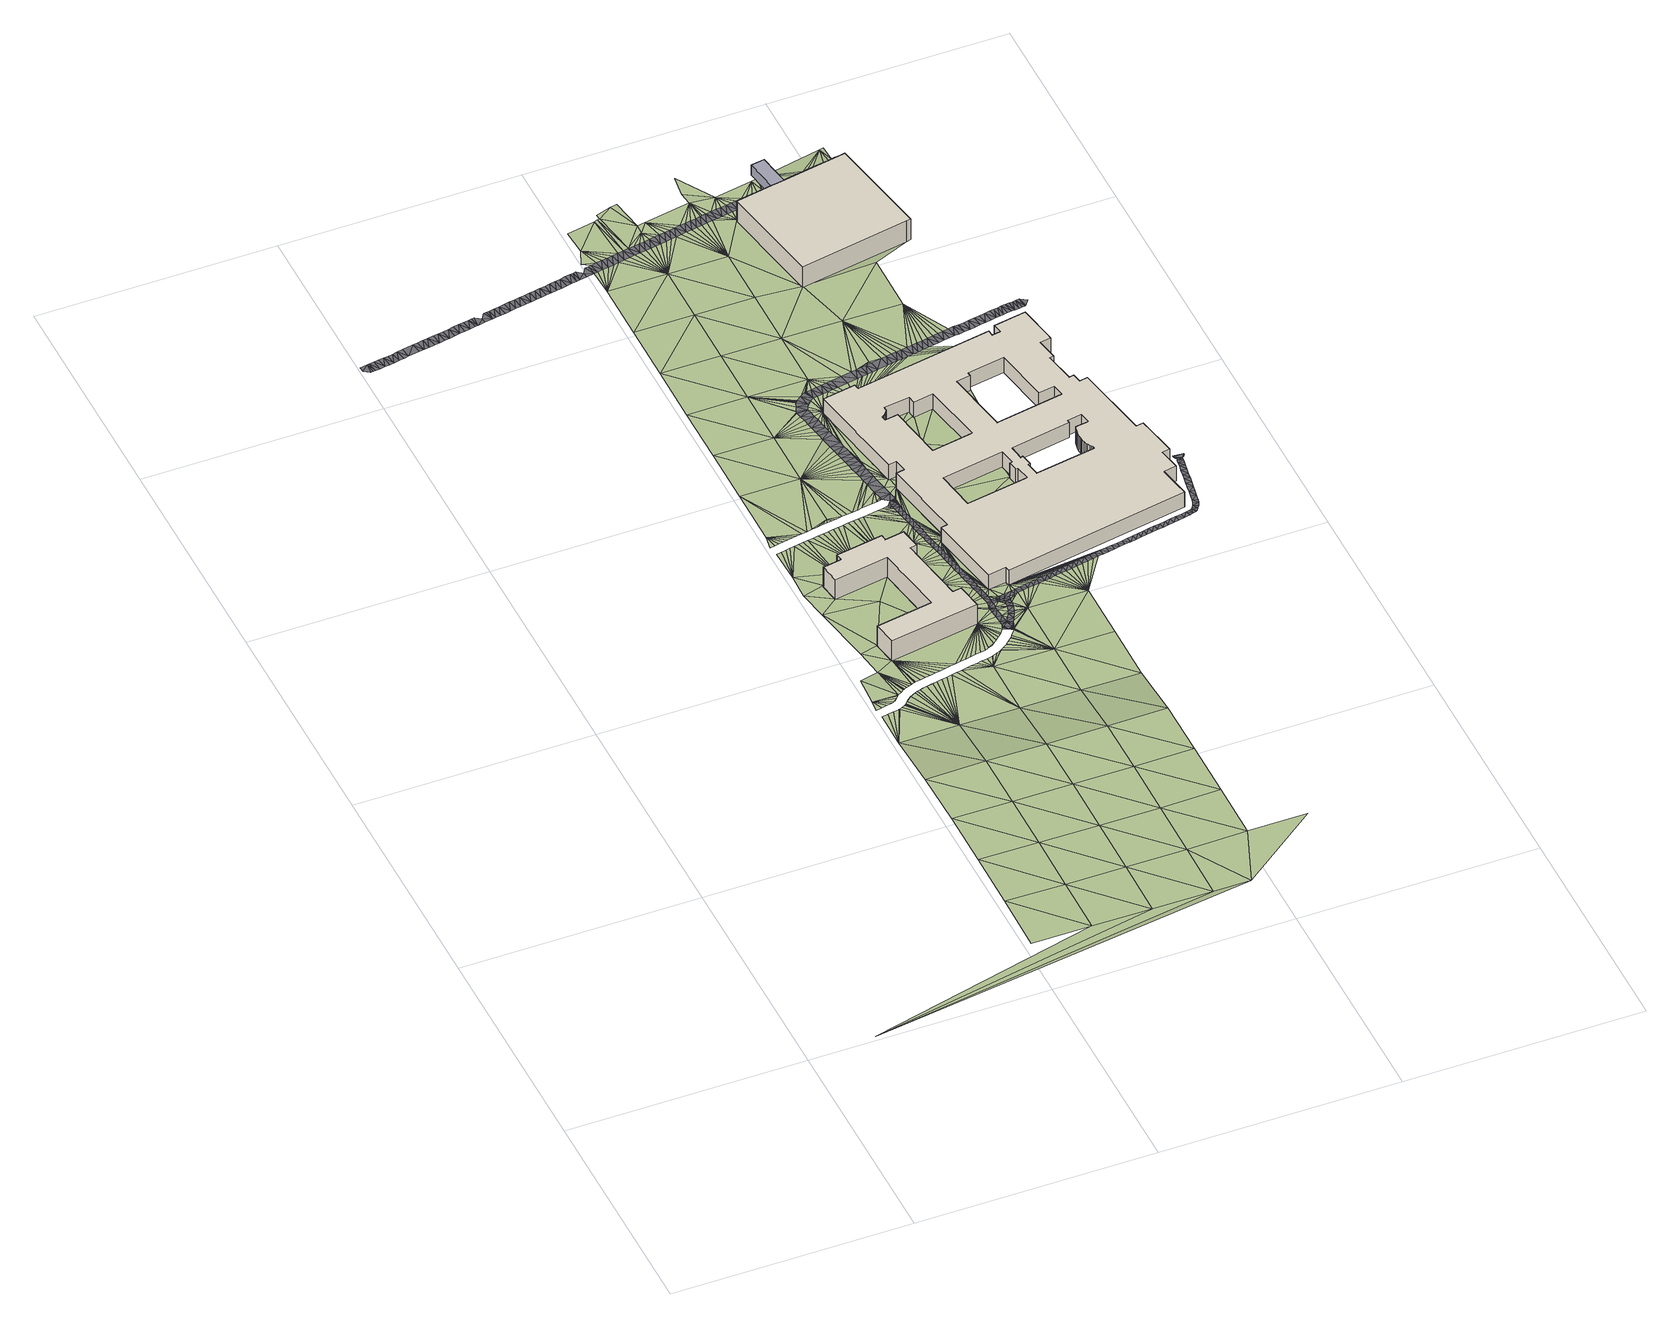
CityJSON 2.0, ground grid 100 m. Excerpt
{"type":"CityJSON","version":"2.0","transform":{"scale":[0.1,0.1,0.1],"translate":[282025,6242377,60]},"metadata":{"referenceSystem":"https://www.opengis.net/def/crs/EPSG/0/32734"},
"CityObjects":{
"building1":{"type":"Building","attributes":{"osm_building":"dormitory","osm_building:levels":"3","osm_residential":"university","osm_address":"De Beers Residence Bellville 7530 Cape Town","plus_code":"4FRW3J8V+57H","ground_height":61.99,"building_height":9.7,"roof_height":71.69},"geometry":[{"type":"Solid","lod":"1","boundaries":[[[[0,1,2,3]],[[1,4,5,2]],[[4,6,7,5]],[[6,8,9,7]],[[8,10,11,9]],[[10,12,13,11]],[[12,14,15,13]],[[14,16,17,15]],[[16,18,19,17]],[[18,20,21,19]],[[20,22,23,21]],[[22,24,25,23]],[[24,26,27,25]],[[26,28,29,27]],[[28,30,31,29]],[[30,32,33,31]],[[32,34,35,33]],[[34,0,3,35]],[[3,2,5,7,9,11,13,15,17,19,21,23,25,27,29,31,33,35]],[[34,32,30,28,26,24,22,20,18,16,14,12,10,8,6,4,1,0]]]]}]},
"building2":{"type":"Building","attributes":{"osm_building":"university","osm_building:levels":"2","osm_type":"multipolygon","osm_address":"Mechanical and Industrial Engineering - Mechatronics Bellville 7530 Cape Town","plus_code":"4FRW3J8V+9GJ","ground_height":62.05,"building_height":6.9,"roof_height":68.95},"geometry":[{"type":"Solid","lod":"1","boundaries":[[[[36,37,38,39]],[[37,40,41,38]],[[40,42,43,41]],[[42,44,45,43]],[[44,46,47,45]],[[46,48,49,47]],[[48,50,51,49]],[[50,52,53,51]],[[52,54,55,53]],[[54,56,57,55]],[[56,58,59,57]],[[58,60,61,59]],[[60,62,63,61]],[[62,64,65,63]],[[64,66,67,65]],[[66,68,69,67]],[[68,70,71,69]],[[70,72,73,71]],[[72,74,75,73]],[[74,76,77,75]],[[76,78,79,77]],[[78,80,81,79]],[[80,82,83,81]],[[82,84,85,83]],[[84,86,87,85]],[[86,88,89,87]],[[88,90,91,89]],[[90,92,93,91]],[[92,94,95,93]],[[94,96,97,95]],[[96,98,99,97]],[[98,36,39,99]],[[100,101,102,103]],[[101,104,105,102]],[[104,106,107,105]],[[106,108,109,107]],[[108,110,111,109]],[[110,112,113,111]],[[112,114,115,113]],[[114,100,103,115]],[[116,117,118,119]],[[117,120,121,118]],[[120,122,123,121]],[[122,124,125,123]],[[124,126,127,125]],[[126,128,129,127]],[[128,130,131,129]],[[130,132,133,131]],[[132,134,135,133]],[[134,136,137,135]],[[136,138,139,137]],[[138,140,141,139]],[[140,142,143,141]],[[142,144,145,143]],[[144,146,147,145]],[[146,148,149,147]],[[148,150,151,149]],[[150,152,153,151]],[[152,154,155,153]],[[154,156,157,155]],[[156,158,159,157]],[[158,160,161,159]],[[160,162,163,161]],[[162,164,165,163]],[[164,166,167,165]],[[166,168,169,167]],[[168,116,119,169]],[[170,171,172,173]],[[171,174,175,172]],[[174,176,177,175]],[[176,178,179,177]],[[178,180,181,179]],[[180,182,183,181]],[[182,184,185,183]],[[184,186,187,185]],[[186,188,189,187]],[[188,190,191,189]],[[190,192,193,191]],[[192,194,195,193]],[[194,196,197,195]],[[196,198,199,197]],[[198,170,173,199]],[[200,201,202,203]],[[201,204,205,202]],[[204,206,207,205]],[[206,208,209,207]],[[208,210,211,209]],[[210,212,213,211]],[[212,214,215,213]],[[214,200,203,215]],[[39,38,41,43,45,47,49,51,53,55,57,59,61,63,65,67,69,71,73,75,77,79,81,83,85,87,89,91,93,95,97,99],[103,102,105,107,109,111,113,115],[119,118,121,123,125,127,129,131,133,135,137,139,141,143,145,147,149,151,153,155,157,159,161,163,165,167,169],[173,172,175,177,179,181,183,185,187,189,191,193,195,197,199],[203,202,205,207,209,211,213,215]],[[98,96,94,92,90,88,86,84,82,80,78,76,74,72,70,68,66,64,62,60,58,56,54,52,50,48,46,44,42,40,37,36],[114,112,110,108,106,104,101,100],[168,166,164,162,160,158,156,154,152,150,148,146,144,142,140,138,136,134,132,130,128,126,124,122,120,117,116],[198,196,194,192,190,188,186,184,182,180,178,176,174,171,170],[214,212,210,208,206,204,201,200]]]]}]},
"bridge1":{"type":"Bridge","attributes":{"osm_building":"bridge","osm_building:levels":"3","osm_building:min_level":"1","osm_layer":"1","osm_min_height":"3.3","ground_height":63.43,"min_height":66.73,"building_height":8.4,"max_height":71.83},"geometry":[{"type":"Solid","lod":"1","boundaries":[[[[216,217,218,219]],[[217,220,221,218]],[[220,222,223,221]],[[222,224,225,223]],[[224,226,227,225]],[[226,216,219,227]],[[219,218,221,223,225,227]],[[226,224,222,220,217,216]]]]}]},
"building3":{"type":"Building","attributes":{"osm_building":"university","osm_building:levels":"3","osm_address":"Electrical, Electronic and Computer Engineering (Block B) Bellville 7530 Cape Town","plus_code":"4FRW3J8V+WG3","ground_height":63.09,"building_height":9.7,"roof_height":72.79},"geometry":[{"type":"Solid","lod":"1","boundaries":[[[[228,229,230,231]],[[229,232,233,230]],[[232,234,235,233]],[[234,236,237,235]],[[236,238,239,237]],[[238,240,241,239]],[[240,242,243,241]],[[242,244,245,243]],[[244,228,231,245]],[[231,230,233,235,237,239,241,243,245]],[[244,242,240,238,236,234,232,229,228]]]]}]},
"terrain1":{"type":"TINRelief","geometry":[{"type":"CompositeSurface","lod":"1","boundaries":[[[246,247,248]],[[249,250,248]],[[247,246,251]],[[249,252,253]],[[252,249,248]],[[254,253,255]],[[246,256,251]],[[255,253,252]],[[257,254,258]],[[252,248,247]],[[258,254,255]],[[257,259,260]],[[260,261,262]],[[255,252,263]],[[264,261,260]],[[257,258,259]],[[265,266,267]],[[268,264,260]],[[269,268,260]],[[269,260,270]],[[266,265,271]],[[247,263,252]],[[266,271,272]],[[266,272,273]],[[266,274,275]],[[273,276,266]],[[260,277,270]],[[255,278,258]],[[266,276,279]],[[260,259,277]],[[280,266,279]],[[274,266,280]],[[276,273,281]],[[255,263,278]],[[282,275,274]],[[270,277,283]],[[277,284,283]],[[274,285,282]],[[286,284,277]],[[277,287,286]],[[285,288,282]],[[287,277,289]],[[289,277,290]],[[291,292,293]],[[291,290,277]],[[288,294,282]],[[259,258,295]],[[296,282,294]],[[297,282,296]],[[292,291,277]],[[298,282,297]],[[299,292,300]],[[301,282,298]],[[251,263,247]],[[277,300,292]],[[302,282,303]],[[304,282,301]],[[258,278,295]],[[277,305,300]],[[304,303,282]],[[306,305,277]],[[307,308,302]],[[307,302,303]],[[309,306,277]],[[310,303,304]],[[306,309,311]],[[310,312,303]],[[303,312,313]],[[259,314,277]],[[315,316,308]],[[303,313,317]],[[277,318,309]],[[317,319,303]],[[320,278,263]],[[277,321,318]],[[316,322,323]],[[318,324,309]],[[295,314,259]],[[325,321,277]],[[326,303,319]],[[315,322,316]],[[321,324,318]],[[327,328,323]],[[325,277,329]],[[303,326,330]],[[263,251,320]],[[308,307,331]],[[327,323,332]],[[333,329,277]],[[330,334,303]],[[315,308,331]],[[332,323,335]],[[336,337,338]],[[334,339,303]],[[323,322,340]],[[335,323,341]],[[337,336,342]],[[278,343,295]],[[303,339,344]],[[345,333,277]],[[345,277,314]],[[337,342,346]],[[323,340,341]],[[303,344,347]],[[348,337,346]],[[278,320,343]],[[337,348,349]],[[350,322,351]],[[350,340,322]],[[349,352,337]],[[353,341,340]],[[354,355,337]],[[331,307,18]],[[354,337,352]],[[320,251,256]],[[333,345,356]],[[353,340,357]],[[314,295,358]],[[359,356,345]],[[340,360,357]],[[315,331,361]],[[24,303,347]],[[362,355,354]],[[343,358,295]],[[363,360,340]],[[364,365,359]],[[364,359,345]],[[366,360,363]],[[367,365,364]],[[314,368,345]],[[366,363,369]],[[18,361,331]],[[367,364,370]],[[371,369,363]],[[372,24,347]],[[340,373,363]],[[320,374,343]],[[362,375,355]],[[370,364,376]],[[320,256,374]],[[355,375,377]],[[378,371,363]],[[314,358,368]],[[24,372,379]],[[364,380,376]],[[381,382,383]],[[384,378,363]],[[379,385,24]],[[375,362,381]],[[364,386,380]],[[387,383,382]],[[384,363,388]],[[389,24,385]],[[390,386,364]],[[391,390,364]],[[391,364,392]],[[364,345,393]],[[387,394,383]],[[395,388,363]],[[389,396,24]],[[395,363,373]],[[397,392,364]],[[383,375,381]],[[398,383,394]],[[396,399,24]],[[397,364,400]],[[358,343,401]],[[402,377,403]],[[383,398,404]],[[345,368,393]],[[24,399,405]],[[406,407,405]],[[408,383,404]],[[24,405,407]],[[409,395,373]],[[410,409,373]],[[374,401,343]],[[377,375,403]],[[383,408,375]],[[407,411,24]],[[409,410,412]],[[400,364,413]],[[414,415,410]],[[416,24,411]],[[417,412,410]],[[418,28,26]],[[28,418,419]],[[420,375,408]],[[24,416,421]],[[368,358,422]],[[24,421,423]],[[417,410,424]],[[425,426,402]],[[427,375,420]],[[413,428,400]],[[393,413,364]],[[24,423,429]],[[419,418,430]],[[413,431,428]],[[26,24,432]],[[374,256,433]],[[429,434,24]],[[435,431,413]],[[434,436,24]],[[24,436,437]],[[422,358,401]],[[413,438,435]],[[402,403,425]],[[437,439,24]],[[440,418,26]],[[24,439,441]],[[413,442,438]],[[432,24,441]],[[429,443,444]],[[26,432,445]],[[444,443,446]],[[429,444,434]],[[447,26,445]],[[410,415,448]],[[449,444,446]],[[450,26,447]],[[449,451,444]],[[410,448,424]],[[452,415,430]],[[413,453,442]],[[26,450,454]],[[455,430,418]],[[26,454,456]],[[413,457,453]],[[456,458,26]],[[458,459,26]],[[413,460,457]],[[459,440,26]],[[461,375,427]],[[462,463,464]],[[465,418,440]],[[368,466,393]],[[463,460,413]],[[467,468,469]],[[465,470,418]],[[468,471,469]],[[472,469,471]],[[470,473,418]],[[474,418,473]],[[475,476,477]],[[477,478,479]],[[477,476,480]],[[481,478,477]],[[480,481,477]],[[482,461,427]],[[474,483,418]],[[452,430,484]],[[479,485,486]],[[483,455,418]],[[471,487,472]],[[463,413,464]],[[488,424,448]],[[489,472,487]],[[490,464,413]],[[491,490,413]],[[479,486,477]],[[455,492,430]],[[491,413,493]],[[430,492,494]],[[494,495,430]],[[375,496,403]],[[497,415,452]],[[430,495,498]],[[498,484,430]],[[499,500,482]],[[487,501,489]],[[489,502,503]],[[504,505,426]],[[489,501,502]],[[506,503,507]],[[368,422,466]],[[508,506,507]],[[488,509,510]],[[511,508,512]],[[426,425,513]],[[448,415,497]],[[514,493,515]],[[516,514,515]],[[485,516,515]],[[503,502,507]],[[517,518,499]],[[519,375,461]],[[519,520,375]],[[521,522,523]],[[524,452,484]],[[375,520,525]],[[486,485,515]],[[452,524,526]],[[527,512,508]],[[525,528,375]],[[488,448,529]],[[452,526,530]],[[531,508,507]],[[528,532,375]],[[509,488,529]],[[533,452,530]],[[522,534,535]],[[531,527,508]],[[413,515,493]],[[521,536,522]],[[375,532,537]],[[534,538,535]],[[452,533,539]],[[375,537,540]],[[541,538,534]],[[497,452,539]],[[375,540,542]],[[543,541,534]],[[461,482,500]],[[536,544,522]],[[545,486,515]],[[375,542,546]],[[543,534,547]],[[510,548,549]],[[512,527,550]],[[544,534,522]],[[534,551,547]],[[546,496,375]],[[500,499,518]],[[551,534,552]],[[534,553,552]],[[517,554,518]],[[555,550,556]],[[550,527,556]],[[510,509,548]],[[557,545,515]],[[558,559,560]],[[549,561,562]],[[563,555,556]],[[555,563,564]],[[403,565,425]],[[566,413,393]],[[567,557,515]],[[554,568,569]],[[548,561,549]],[[564,563,570]],[[571,567,515]],[[534,544,572]],[[553,573,574]],[[575,576,562]],[[573,553,534]],[[569,518,554]],[[573,577,574]],[[578,571,515]],[[575,562,561]],[[579,569,568]],[[580,577,573]],[[558,581,559]],[[582,580,573]],[[426,513,504]],[[583,582,573]],[[584,578,515]],[[585,576,575]],[[573,586,583]],[[587,403,496]],[[588,586,573]],[[589,403,587]],[[573,590,588]],[[584,515,591]],[[589,592,403]],[[515,593,591]],[[593,515,594]],[[595,403,592]],[[596,597,598]],[[515,599,594]],[[403,595,600]],[[403,600,601]],[[558,602,581]],[[603,403,601]],[[558,505,604]],[[403,603,605]],[[403,605,606]],[[606,607,403]],[[608,598,597]],[[590,609,610]],[[403,607,565]],[[572,611,534]],[[612,599,613]],[[614,610,609]],[[393,466,566]],[[615,612,613]],[[609,616,614]],[[616,609,617]],[[615,613,618]],[[590,573,609]],[[617,609,619]],[[620,619,609]],[[621,622,623]],[[624,625,626]],[[622,627,623]],[[622,628,627]],[[622,626,629]],[[602,558,630]],[[622,631,628]],[[632,599,515]],[[633,631,622]],[[634,633,622]],[[622,635,634]],[[635,622,636]],[[629,626,637]],[[629,636,622]],[[637,626,625]],[[613,599,632]],[[611,638,534]],[[639,635,636]],[[611,572,640]],[[641,637,625]],[[642,643,625]],[[642,644,645]],[[646,647,648]],[[597,649,608]],[[650,620,651]],[[652,425,565]],[[653,425,652]],[[650,651,624]],[[630,558,654]],[[655,425,653]],[[625,624,651]],[[651,620,609]],[[611,640,656]],[[515,657,632]],[[651,642,625]],[[642,651,644]],[[651,648,644]],[[648,651,646]],[[658,608,649]],[[651,659,646]],[[660,425,655]],[[651,661,659]],[[651,662,661]],[[663,425,660]],[[425,663,664]],[[665,425,664]],[[666,425,665]],[[656,667,611]],[[668,669,662]],[[670,425,666]],[[670,671,425]],[[672,673,674]],[[668,675,669]],[[505,504,604]],[[515,676,657]],[[677,672,674]],[[668,678,675]],[[679,608,658]],[[680,677,674]],[[668,673,678]],[[680,674,681]],[[682,425,671]],[[681,674,683]],[[662,651,668]],[[674,673,668]],[[684,683,674]],[[667,685,611]],[[686,515,413]],[[654,558,604]],[[513,425,687]],[[676,515,688]],[[689,608,690]],[[608,679,691]],[[413,566,692]],[[693,611,685]],[[674,694,684]],[[695,668,651]],[[688,515,696]],[[694,697,684]],[[668,694,674]],[[694,698,697]],[[694,699,698]],[[690,608,691]],[[699,694,700]],[[682,687,425]],[[693,701,611]],[[700,694,702]],[[703,702,694]],[[668,695,704]],[[705,703,694]],[[706,705,694]],[[707,706,694]],[[707,694,708]],[[701,709,611]],[[708,710,711]],[[413,692,686]],[[708,694,710]],[[604,712,654]],[[713,611,709]],[[696,515,686]],[[691,714,690]],[[710,694,715]],[[712,604,716]],[[513,717,504]],[[713,718,611]],[[719,715,694]],[[716,604,720]],[[721,690,714]],[[721,714,722]],[[682,723,687]],[[611,718,724]],[[725,719,694]],[[723,726,687]],[[726,727,687]],[[727,728,687]],[[728,729,687]],[[730,720,604]],[[731,721,722]],[[717,513,687]],[[729,732,687]],[[724,733,611]],[[694,734,725]],[[735,696,686]],[[736,730,604]],[[737,687,732]],[[738,611,733]],[[735,686,739]],[[740,722,741]],[[742,736,604]],[[722,743,731]],[[744,734,694]],[[745,687,737]],[[731,746,747]],[[611,738,748]],[[504,749,604]],[[750,740,741]],[[751,739,686]],[[604,752,742]],[[745,753,687]],[[740,743,722]],[[754,611,748]],[[740,750,755]],[[686,756,751]],[[604,757,752]],[[743,746,731]],[[758,759,760]],[[761,687,753]],[[762,758,760]],[[744,763,734]],[[764,611,754]],[[504,717,749]],[[740,755,765]],[[686,766,756]],[[757,604,767]],[[744,768,763]],[[760,769,762]],[[687,761,770]],[[771,611,764]],[[740,765,772]],[[773,766,686]],[[717,687,770]],[[774,775,776]],[[604,777,767]],[[769,778,762]],[[779,746,743]],[[780,778,769]],[[781,780,769]],[[743,740,782]],[[772,783,740]],[[784,611,771]],[[781,769,785]],[[777,604,786]],[[744,787,768]],[[788,773,686]],[[789,769,790]],[[740,783,782]],[[791,611,784]],[[686,792,788]],[[744,793,794]],[[782,783,795]],[[791,796,611]],[[797,787,744]],[[798,799,785]],[[800,792,686]],[[801,786,604]],[[717,770,802]],[[769,798,785]],[[801,604,749]],[[789,803,769]],[[782,795,804]],[[805,800,686]],[[790,806,789]],[[794,797,744]],[[804,807,782]],[[808,809,775]],[[776,775,809]],[[686,810,805]],[[794,793,811]],[[803,798,769]],[[812,782,807]],[[813,774,776]],[[793,814,811]],[[801,815,786]],[[816,814,793]],[[817,803,789]],[[717,802,818]],[[717,819,749]],[[801,820,815]],[[782,812,821]],[[822,816,793]],[[817,789,806]],[[820,801,823]],[[824,825,826]],[[825,818,802]],[[823,801,827]],[[793,828,822]],[[829,824,826]],[[819,801,749]],[[809,808,830]],[[831,821,812]],[[827,801,832]],[[833,828,793]],[[829,834,824]],[[717,818,819]],[[813,776,835]],[[825,824,818]],[[836,821,831]],[[801,837,832]],[[833,793,838]],[[824,834,839]],[[821,836,840]],[[838,793,841]],[[801,842,837]],[[821,840,843]],[[839,818,824]],[[844,845,846]],[[847,821,843]],[[848,849,850]],[[843,851,847]],[[847,851,821]],[[842,801,852]],[[818,839,853]],[[801,819,852]],[[821,851,854]],[[853,855,818]],[[856,821,857]],[[858,842,852]],[[818,855,859]],[[821,854,857]],[[856,857,860]],[[858,852,861]],[[859,862,818]],[[857,854,863]],[[861,852,864]],[[865,818,862]],[[841,793,866]],[[867,857,863]],[[852,868,864]],[[869,870,871]],[[857,867,872]],[[868,852,873]],[[872,874,857]],[[873,852,875]],[[874,876,857]],[[877,819,818]],[[865,878,818]],[[879,875,852]],[[876,880,857]],[[881,879,852]],[[865,882,878]],[[880,883,857]],[[841,866,884]],[[878,882,885]],[[866,886,884]],[[887,878,885]],[[881,888,879]],[[877,818,878]],[[883,880,889]],[[866,890,886]],[[887,891,878]],[[888,881,892]],[[893,883,889]],[[894,890,866]],[[895,892,881]],[[891,896,878]],[[883,893,897]],[[881,898,895]],[[896,899,878]],[[897,900,883]],[[898,881,901]],[[899,902,878]],[[901,903,898]],[[900,904,883]],[[905,878,902]],[[906,904,900]],[[907,903,901]],[[877,242,819]],[[907,908,903]],[[904,906,909]],[[910,909,906]],[[911,908,907]],[[910,912,909]],[[913,911,907]],[[909,912,914]],[[907,915,913]],[[916,909,914]],[[909,916,917]],[[915,907,918]],[[909,917,919]],[[915,918,920]],[[907,921,918]],[[922,909,919]],[[920,918,923]],[[918,924,923]],[[925,924,918]],[[922,919,926]],[[925,918,927]],[[922,926,928]],[[921,927,918]],[[922,928,929]],[[921,930,927]],[[931,922,929]],[[932,922,931]],[[933,922,932]],[[933,934,922]]]}]},
"road1":{"type":"Road","attributes":{"osm_access":"private","osm_highway":"service","osm_lanes":"1","osm_oneway":"yes","osm_surface":"concrete"},"geometry":[{"type":"MultiSurface","lod":"1","boundaries":[[[432,441,445]],[[441,506,445]],[[503,437,489]],[[439,503,506]],[[503,439,437]],[[935,450,511]],[[935,454,450]],[[450,447,506]],[[508,511,450]],[[508,450,506]],[[445,506,447]],[[506,441,439]]]}]},
"road2":{"type":"Road","attributes":{"osm_access":"private","osm_highway":"service","osm_lanes":"1","osm_oneway":"yes","osm_surface":"asphalt"},"geometry":[{"type":"MultiSurface","lod":"1","boundaries":[[[936,449,446]],[[936,446,443]],[[489,437,436]],[[436,434,469]],[[443,429,936]],[[444,451,467]],[[451,475,467]],[[468,467,477]],[[451,449,936]],[[467,469,434]],[[472,436,469]],[[486,471,468]],[[936,475,451]],[[434,444,467]],[[489,436,472]],[[462,464,490]],[[491,936,490]],[[936,478,481]],[[936,493,514]],[[936,491,493]],[[516,936,514]],[[936,481,480]],[[480,476,936]],[[936,479,478]],[[516,485,936]],[[479,936,485]],[[475,936,476]],[[486,468,477]],[[486,545,471]],[[545,501,487]],[[502,501,571]],[[487,471,545]],[[477,467,475]],[[557,567,501]],[[501,567,571]],[[578,502,571]],[[501,545,557]],[[936,462,490]]]}]},
"road3":{"type":"Road","attributes":{"osm_access":"private","osm_highway":"service","osm_lanes":"1","osm_oneway":"yes","osm_surface":"concrete"},"geometry":[{"type":"MultiSurface","lod":"1","boundaries":[[[507,502,584]],[[527,531,599]],[[556,527,599]],[[507,584,531]],[[584,591,531]],[[584,502,578]],[[594,531,591]],[[594,591,593]],[[615,570,563]],[[531,594,599]],[[564,570,937]],[[618,937,570]],[[599,612,556]],[[615,563,556]],[[615,618,570]],[[612,615,556]]]}]},
"road4":{"type":"Road","attributes":{"osm_access":"private","osm_highway":"service","osm_is_in":"Bellville Campus, Cape Peninsula University of Technology, Bellville, Western Cape, South Africa","osm_lanes":"2","osm_maxheight":"3.3","osm_maxspeed":"30","osm_name":"Engineering Way","osm_surface":"asphalt"},"geometry":[{"type":"MultiSurface","lod":"1","boundaries":[[[938,939,940]],[[941,938,940]],[[942,943,944]],[[941,943,938]],[[945,946,947]],[[948,949,950]],[[948,947,946]],[[945,951,944]],[[952,949,953]],[[942,938,943]],[[951,942,944]],[[947,954,945]],[[951,945,954]],[[939,938,955]],[[956,948,950]],[[956,947,948]],[[952,957,958]],[[950,949,952]],[[959,960,958]],[[952,958,960]],[[958,961,959]],[[957,952,953]],[[962,963,964]],[[963,962,959]],[[965,966,967]],[[963,967,964]],[[966,965,968]],[[969,970,968]],[[963,959,961]],[[971,972,973]],[[971,973,974]],[[971,974,975]],[[976,977,978]],[[979,980,974]],[[969,972,970]],[[981,977,976]],[[982,966,968]],[[970,982,968]],[[971,983,972]],[[981,984,985]],[[979,978,980]],[[983,970,972]],[[964,967,966]],[[986,987,988]],[[989,987,984]],[[988,990,991]],[[992,993,994]],[[990,992,994]],[[987,995,984]],[[984,981,989]],[[996,993,997]],[[975,974,980]],[[998,978,977]],[[981,985,999]],[[999,977,981]],[[980,978,998]],[[995,987,1000]],[[994,993,1001]],[[987,986,1000]],[[988,991,986]],[[994,991,990]],[[1002,1003,1004]],[[997,1002,1005]],[[1001,993,996]],[[997,1005,996]],[[1002,1004,1005]],[[1004,1006,1007]],[[1004,1003,1006]],[[1006,1008,1009]],[[1009,1008,1010]],[[1011,1012,1013]],[[1008,1013,1010]],[[1012,1011,1014]],[[1015,1016,1014]],[[1017,1018,1019]],[[1015,1018,1020]],[[1021,1022,1023]],[[1024,1025,1026]],[[1027,1022,1025]],[[1019,1021,1017]],[[1010,1013,1012]],[[1028,1014,1016]],[[1017,1020,1018]],[[1016,1015,1020]],[[1014,1028,1012]],[[1021,1023,1029]],[[1029,1017,1021]],[[1022,1027,1023]],[[1027,1025,1030]],[[560,1031,1032]],[[560,1032,1024]],[[1030,1025,1024]],[[1024,1026,560]],[[1009,1007,1006]],[[596,559,581]],[[559,596,1031]],[[630,658,602]],[[581,602,649]],[[654,679,630]],[[714,712,716]],[[714,716,720]],[[750,730,736]],[[730,722,720]],[[654,712,691]],[[736,742,755]],[[596,581,597]],[[597,581,649]],[[658,630,679]],[[691,712,714]],[[654,691,679]],[[602,658,649]],[[730,741,722]],[[722,714,720]],[[730,750,741]],[[736,755,750]],[[757,772,765]],[[765,755,742]],[[765,752,757]],[[752,765,742]],[[767,783,757]],[[777,795,767]],[[807,786,815]],[[820,823,831]],[[777,786,804]],[[807,815,820]],[[831,823,836]],[[840,827,832]],[[827,836,823]],[[767,795,783]],[[843,832,837]],[[777,804,795]],[[804,786,807]],[[807,820,812]],[[831,812,820]],[[851,837,842]],[[861,864,867]],[[851,842,858]],[[864,868,872]],[[873,875,876]],[[873,872,868]],[[861,854,858]],[[880,875,879]],[[757,783,772]],[[832,843,840]],[[840,836,827]],[[854,861,863]],[[851,858,854]],[[837,851,843]],[[893,888,892]],[[867,863,861]],[[906,898,903]],[[906,903,908]],[[898,900,895]],[[892,895,893]],[[879,888,880]],[[912,908,911]],[[867,864,872]],[[873,874,872]],[[873,876,874]],[[880,876,875]],[[889,880,888]],[[893,895,897]],[[897,895,900]],[[910,906,908]],[[908,912,910]],[[888,893,889]],[[906,900,898]],[[912,911,913]],[[916,913,915]],[[916,915,920]],[[914,913,916]],[[919,920,923]],[[916,920,917]],[[924,926,923]],[[913,914,912]],[[929,925,927]],[[926,924,925]],[[930,1033,932]],[[1034,1035,1036]],[[933,1033,1035]],[[927,930,929]],[[1034,1036,1037]],[[923,926,919]],[[919,917,920]],[[929,928,925]],[[931,929,930]],[[932,931,930]],[[926,925,928]],[[1035,1038,933]],[[933,932,1033]],[[1035,1034,1038]],[[1034,1037,1039]],[[1039,1037,1040]],[[1031,560,559]]]}]},
"road5":{"type":"Road","attributes":{"osm_access":"private","osm_highway":"service","osm_lanes":"1","osm_surface":"concrete"},"geometry":[{"type":"MultiSurface","lod":"1","boundaries":[[[494,492,580]],[[484,498,586]],[[498,495,583]],[[582,495,494]],[[492,455,577]],[[574,455,483]],[[551,474,473]],[[553,483,474]],[[586,498,583]],[[583,495,582]],[[580,492,577]],[[580,582,494]],[[473,470,547]],[[574,577,455]],[[588,484,586]],[[497,619,448]],[[614,539,533]],[[539,616,497]],[[650,509,529]],[[448,620,529]],[[619,620,448]],[[650,529,620]],[[533,530,610]],[[526,524,590]],[[588,590,524]],[[524,484,588]],[[590,610,530]],[[497,617,619]],[[617,497,616]],[[614,616,539]],[[610,614,533]],[[530,526,590]],[[523,511,512]],[[536,512,550]],[[935,523,454]],[[935,511,523]],[[523,512,521]],[[512,536,521]],[[550,544,536]],[[454,523,456]],[[555,564,544]],[[640,937,618]],[[572,544,937]],[[656,613,632]],[[613,640,618]],[[640,572,937]],[[544,564,937]],[[656,632,657]],[[555,544,550]],[[440,541,465]],[[538,459,458]],[[459,538,440]],[[483,553,574]],[[470,465,543]],[[552,553,474]],[[474,551,552]],[[473,547,551]],[[458,456,522]],[[522,456,523]],[[667,656,657]],[[640,613,656]],[[470,543,547]],[[541,440,538]],[[538,458,535]],[[465,541,543]],[[535,458,522]],[[626,622,575]],[[575,622,585]],[[621,1041,585]],[[621,585,622]],[[1041,576,585]],[[561,626,575]],[[621,623,1041]],[[1041,623,627]],[[631,1041,627]],[[631,627,628]],[[561,548,626]],[[1041,631,633]],[[633,634,1041]],[[1041,634,635]],[[635,639,1041]],[[636,1041,639]],[[1041,636,637]],[[624,548,509]],[[1041,641,643]],[[641,1041,637]],[[629,637,636]],[[626,548,624]],[[625,643,641]],[[642,1041,643]],[[642,645,1041]],[[1041,646,659]],[[644,647,1041]],[[647,646,1041]],[[647,644,648]],[[645,644,1041]],[[650,624,509]],[[667,657,676]],[[693,676,688]],[[688,696,701]],[[735,701,696]],[[685,676,693]],[[709,701,735]],[[688,701,693]],[[735,713,709]],[[685,667,676]],[[739,713,735]],[[718,751,724]],[[739,751,718]],[[713,739,718]],[[738,766,773]],[[756,766,733]],[[724,751,756]],[[748,773,788]],[[724,756,733]],[[766,738,733]],[[788,792,754]],[[764,792,800]],[[773,748,738]],[[764,754,792]],[[754,748,788]],[[800,805,764]],[[771,805,810]],[[810,1042,784]],[[1043,791,1042]],[[784,771,810]],[[791,784,1042]],[[1044,1045,796]],[[1043,796,791]],[[1044,796,1043]],[[805,771,764]],[[1045,1046,1047]],[[1048,1049,1050]],[[1047,1046,1048]],[[1050,1047,1048]],[[1051,1050,1049]],[[1049,1052,1051]],[[1049,1053,1052]],[[1046,1045,1044]],[[1054,1055,1056]],[[1057,1058,1059]],[[1056,1058,1060]],[[1055,1061,1053]],[[1053,1061,1052]],[[1062,1059,1063]],[[1061,1055,1054]],[[1056,1060,1054]],[[1064,1065,1063]],[[1066,1064,1067]],[[1058,1057,1060]],[[1065,1062,1063]],[[1065,1064,1066]],[[1062,1057,1059]],[[1066,1067,1068]],[[1069,1068,1070]],[[1069,1071,1072]],[[1073,1072,1071]],[[1074,1075,1076]],[[1077,1078,1079]],[[1076,1077,1074]],[[1073,1075,1072]],[[1067,1070,1068]],[[1077,1079,1074]],[[1068,1069,1080]],[[1075,1081,1072]],[[1072,1080,1069]],[[1082,1083,1079]],[[1081,1075,1074]],[[1084,1085,1074]],[[1085,1084,1086]],[[1083,1084,1074]],[[1087,1086,1088]],[[1084,1088,1086]],[[1089,1086,1087]],[[1089,1090,1086]],[[1087,1088,1091]],[[1090,1089,1092]],[[1074,1079,1083]],[[1092,1093,1094]],[[1093,1092,1089]],[[1095,1092,1096]],[[1096,1097,1095]],[[1097,1098,1099]],[[1098,1100,1099]],[[1101,1100,1102]],[[1096,1092,1094]],[[1103,1101,1104]],[[1105,1097,1096]],[[1106,1107,1108]],[[1103,1109,1107]],[[1110,1111,1112]],[[1112,1113,1114]],[[1115,1116,1113]],[[1105,1098,1097]],[[1104,1101,1102]],[[1109,1103,1104]],[[1109,1108,1107]],[[1117,1118,1119]],[[1118,1120,1121]],[[1108,1122,1106]],[[1122,1119,1106]],[[1119,1123,1117]],[[1118,1117,1120]],[[1120,1124,1121]],[[1125,1126,1127]],[[1128,1125,1124]],[[1124,1120,1128]],[[1123,1119,1122]],[[1127,1129,1125]],[[1130,1131,1124]],[[1125,1132,1124]],[[1133,1129,1127]],[[1134,1129,1133]],[[1135,1132,1113]],[[1130,1124,1132]],[[1129,1114,1125]],[[1125,1113,1132]],[[1125,1114,1113]],[[1136,1137,1138]],[[1139,1138,1137]],[[1136,1138,1114]],[[1112,1114,1110]],[[1114,1138,1140]],[[1114,1129,1136]],[[1135,1113,1116]],[[1100,1098,1102]]]}]},
"road6":{"type":"Road","attributes":{"osm_highway":"service","osm_lanes":"2","osm_surface":"asphalt"},"geometry":[{"type":"MultiSurface","lod":"1","boundaries":[[[546,697,496]],[[680,537,532]],[[528,677,532]],[[681,540,537]],[[684,542,540]],[[672,528,525]],[[542,684,546]],[[589,587,699]],[[703,595,592]],[[600,595,705]],[[592,589,700]],[[699,700,589]],[[698,699,496]],[[700,702,592]],[[705,595,703]],[[703,592,702]],[[699,587,496]],[[525,520,672]],[[601,600,705]],[[518,569,661]],[[662,500,518]],[[461,500,675]],[[661,569,579]],[[1041,659,661]],[[661,662,518]],[[675,500,669]],[[669,500,662]],[[1041,661,579]],[[461,675,519]],[[683,684,540]],[[540,681,683]],[[698,496,697]],[[697,546,684]],[[520,519,673]],[[673,672,520]],[[673,519,678]],[[680,681,537]],[[532,677,680]],[[677,528,672]],[[519,675,678]],[[652,606,605]],[[652,607,606]],[[707,652,605]],[[565,607,652]],[[603,707,605]],[[652,707,653]],[[707,655,653]],[[660,655,711]],[[707,603,601]],[[708,655,707]],[[665,664,671]],[[660,664,663]],[[708,711,655]],[[707,601,706]],[[664,660,671]],[[660,711,671]],[[732,715,719]],[[710,715,682]],[[682,711,710]],[[732,719,725]],[[665,670,666]],[[665,671,670]],[[723,727,726]],[[715,723,682]],[[711,682,671]],[[727,729,728]],[[723,715,727]],[[727,715,729]],[[729,715,732]],[[732,725,737]],[[725,745,737]],[[745,725,734]],[[601,705,706]],[[763,753,745]],[[761,753,768]],[[768,753,763]],[[787,761,768]],[[763,745,734]],[[825,797,794]],[[787,797,770]],[[829,814,816]],[[811,814,829]],[[794,811,825]],[[839,816,822]],[[761,787,770]],[[825,802,797]],[[825,811,826]],[[770,797,802]],[[816,834,829]],[[829,826,811]],[[816,839,834]],[[839,822,853]],[[833,855,853]],[[853,828,833]],[[828,853,822]],[[862,838,841]],[[833,838,859]],[[841,884,862]],[[885,886,890]],[[865,884,882]],[[884,886,882]],[[891,894,1141]],[[859,838,862]],[[862,884,865]],[[891,1141,1142]],[[887,890,894]],[[902,1143,1144]],[[1142,1143,896]],[[1145,1146,1147]],[[1148,1146,1145]],[[1144,1148,902]],[[1149,1147,1150]],[[833,859,855]],[[882,886,885]],[[891,887,894]],[[896,891,1142]],[[887,885,890]],[[1151,1152,1153]],[[1143,902,899]],[[1154,1155,1156]],[[1153,1156,1157]],[[1155,1154,1158]],[[899,896,1143]],[[1152,1151,1150]],[[1148,905,902]],[[1148,1145,905]],[[1150,1159,1149]],[[1145,1147,1149]],[[1150,1151,1159]],[[1157,1156,1160]],[[1158,1161,1155]],[[1161,1158,1162]],[[1156,1155,1160]],[[1157,1151,1153]],[[1158,1163,1162]],[[1164,1165,1166]],[[1167,1168,1169]],[[1166,1169,1168]],[[1170,1171,1167]],[[1172,1173,1174]],[[1170,1173,1175]],[[1176,1177,1178]],[[1176,1172,1174]],[[1163,1165,1164]],[[1171,1168,1167]],[[1170,1175,1179]],[[1170,1179,1171]],[[1164,1166,1168]],[[1176,1178,1172]],[[1172,1175,1173]],[[1177,1180,1178]],[[1165,1163,1158]]]}]}
},
"vertices":[
[1388,2464,18],[1384,2490,18],[1384,2490,117],[1388,2464,117],[1378,2489,18],[1378,2489,117],[1186,2457,18],[1186,2457,117],[1189,2436,18],[1189,2436,117],[1190,2427,18],[1190,2427,117],[1112,2414,18],[1112,2414,117],[1125,2330,18],[1125,2330,117],[1354,2368,18],[1354,2368,117],[1404,2069,18],[1404,2069,117],[1165,2029,18],[1165,2029,117],[1182,1929,18],[1182,1929,117],[1558,1992,18],[1558,1992,117],[1540,2101,18],[1540,2101,117],[1503,2095,18],[1503,2095,117],[1455,2384,18],[1455,2384,117],[1483,2389,18],[1483,2389,117],[1468,2477,18],[1468,2477,117],
[2537,2288,15],[2512,2424,15],[2512,2424,90],[2537,2288,90],[2567,2434,15],[2567,2434,90],[2550,2527,15],[2550,2527,90],[2582,2532,15],[2582,2532,90],[2550,2708,15],[2550,2708,90],[2519,2703,15],[2519,2703,90],[2460,3026,15],[2460,3026,90],[2425,3020,15],[2425,3020,90],[2418,3059,15],[2418,3059,90],[2397,3055,15],[2397,3055,90],[2374,3183,15],[2374,3183,90],[2391,3186,15],[2391,3186,90],[2375,3277,15],[2375,3277,90],[2422,3285,15],[2422,3285,90],[2392,3457,15],[2392,3457,90],[2255,3433,15],[2255,3433,90],[2262,3393,15],[2262,3393,90],[2227,3387,15],[2227,3387,90],[2223,3413,15],[2223,3413,90],[1645,3313,15],[1645,3313,90],[1641,3335,15],[1641,3335,90],[1501,3311,15],[1501,3311,90],[1578,2871,15],[1578,2871,90],[1612,2877,15],[1612,2877,90],[1622,2824,15],[1622,2824,90],[1586,2818,15],[1586,2818,90],[1647,2476,15],[1647,2476,90],[1620,2471,15],[1620,2471,90],[1677,2154,15],[1677,2154,90],[1752,2167,15],[1752,2167,90],[1755,2148,15],[1755,2148,90],[1737,2723,15],[1999,2767,15],[1999,2767,90],[1737,2723,90],[2010,2702,15],[2010,2702,90],[2000,2700,15],[2000,2700,90],[2007,2659,15],[2007,2659,90],[2016,2660,15],[2016,2660,90],[2027,2599,15],[2027,2599,90],[1765,2555,15],[1765,2555,90],[2069,2667,15],[2061,2716,15],[2061,2716,90],[2069,2667,90],[2050,2712,15],[2050,2712,90],[2041,2773,15],[2041,2773,90],[2296,2819,15],[2296,2819,90],[2295,2832,15],[2295,2832,90],[2354,2843,15],[2354,2843,90],[2363,2797,15],[2363,2797,90],[2308,2789,15],[2308,2789,90],[2305,2779,15],[2305,2779,90],[2303,2773,15],[2303,2773,90],[2302,2764,15],[2302,2764,90],[2301,2756,15],[2301,2756,90],[2299,2746,15],[2299,2746,90],[2299,2736,15],[2299,2736,90],[2299,2726,15],[2299,2726,90],[2300,2716,15],[2300,2716,90],[2300,2708,15],[2300,2708,90],[2304,2700,15],[2304,2700,90],[2306,2688,15],[2306,2688,90],[2310,2681,15],[2310,2681,90],[2315,2670,15],[2315,2670,90],[2319,2666,15],[2319,2666,90],[2322,2661,15],[2322,2661,90],[2325,2650,15],[2325,2650,90],[2071,2608,15],[2071,2608,90],[2061,2666,15],[2061,2666,90],[1722,3118,15],[1667,3110,15],[1667,3110,90],[1722,3118,90],[1664,3129,15],[1664,3129,90],[1670,3133,15],[1670,3133,90],[1676,3137,15],[1676,3137,90],[1682,3143,15],[1682,3143,90],[1687,3149,15],[1687,3149,90],[1692,3158,15],[1692,3158,90],[1693,3166,15],[1693,3166,90],[1693,3175,15],[1693,3175,90],[1801,3190,15],[1801,3190,90],[1805,3157,15],[1805,3157,90],[1890,3171,15],[1890,3171,90],[1937,2911,15],[1937,2911,90],[1764,2881,15],[1764,2881,90],[2060,3210,15],[2058,3226,15],[2058,3226,90],[2060,3210,90],[2216,3253,15],[2216,3253,90],[2257,3018,15],[2257,3018,90],[2325,3030,15],[2325,3030,90],[2334,2978,15],[2334,2978,90],[2047,2928,15],[2047,2928,90],[2000,3200,15],[2000,3200,90],
[1789,4452,67],[1816,4456,67],[1816,4456,118],[1789,4452,118],[1846,4461,67],[1846,4461,118],[1822,4607,67],[1822,4607,118],[1790,4602,67],[1790,4602,118],[1765,4598,67],[1765,4598,118],
[2110,4508,24],[2092,4505,24],[2092,4505,128],[2110,4508,128],[1846,4461,24],[1846,4461,128],[1816,4456,24],[1816,4456,128],[1789,4452,24],[1789,4452,128],[1631,4423,24],[1631,4423,128],[1710,3984,24],[1710,3984,128],[2169,4065,24],[2169,4065,128],[2189,4069,24],[2189,4069,128],
[278,2,29],[1520,252,23],[1272,252,26],[1023,502,36],[1023,252,28],[1769,252,24],[1272,502,31],[1023,751,40],[1023,1001,42],[1272,751,38],[1924,249,25],[1023,1251,34],[1272,1001,40],[1272,1251,38],[1023,1501,12],[1049,1661,15],[1025,1657,15],[1520,502,30],[1072,1665,15],[1042,1704,15],[1023,1750,15],[1018,1700,15],[1096,1669,15],[1098,1670,15],[1101,1670,15],[1065,1708,15],[1086,1712,15],[1097,1717,15],[1128,1745,15],[1030,1875,15],[1114,1730,15],[1272,1501,14],[1520,751,35],[1125,1742,15],[1126,1744,15],[1105,1720,15],[1107,1888,20],[1114,1676,15],[1127,1682,15],[1129,1746,15],[1130,1683,15],[1132,1684,15],[1144,1755,15],[1133,1686,15],[1135,1688,15],[1146,1700,15],[1168,1719,15],[1156,1711,15],[1158,1765,15],[1520,1001,38],[1161,1767,15],[1163,1768,15],[1175,1772,15],[1181,1727,15],[1191,1731,15],[1187,1777,15],[1088,2008,20],[1182,1930,20],[1199,1781,15],[1202,1735,15],[1215,1740,15],[1165,2029,20],[1042,2266,22],[1245,1748,15],[1211,1786,15],[1225,1744,15],[1213,1786,15],[1215,1787,15],[1520,1251,35],[1125,2330,22],[1021,2388,25],[1237,1791,15],[1272,1750,15],[1260,1795,15],[1769,502,30],[1290,1757,15],[1112,2414,25],[1023,2500,25],[1268,1752,15],[1313,1761,15],[1282,1800,15],[1040,2648,24],[1020,2644,24],[1335,1765,15],[1305,1804,15],[1272,2250,22],[1060,2651,24],[1358,1770,15],[1327,1808,15],[1079,2655,24],[1032,2691,24],[1023,2749,24],[1012,2687,24],[1350,1813,15],[1186,2457,24],[1099,2659,24],[1051,2695,24],[1769,751,35],[1372,1817,15],[1520,1501,10],[1071,2698,24],[1395,1822,15],[1091,2702,24],[1111,2706,24],[1189,2436,24],[1190,2427,24],[1131,2710,24],[1119,2663,24],[1153,2713,24],[1023,2999,25],[1380,1774,15],[1139,2666,24],[1769,1001,37],[1403,1778,15],[1160,2670,24],[1354,2368,22],[1175,2717,24],[1272,2500,24],[1520,1750,15],[1425,1783,15],[1183,2673,24],[1448,1787,15],[1769,1251,36],[1205,2677,24],[1471,1791,15],[1227,2681,24],[1417,1826,15],[1378,2489,24],[2017,502,34],[1272,2999,25],[1493,1796,15],[1023,3249,26],[1249,2684,24],[1440,1830,15],[1516,1800,15],[1198,2720,24],[1220,2724,24],[1272,2749,24],[1271,2688,24],[1462,1835,15],[1538,1804,15],[1242,2728,24],[1293,2692,24],[1485,1839,15],[1540,1805,15],[1542,1806,15],[1561,1813,15],[1769,1501,12],[1264,2731,24],[1315,2695,24],[1507,1843,15],[1579,1821,15],[1286,2735,24],[1528,1847,15],[1582,1822,15],[2017,751,39],[1023,3498,26],[1272,3249,26],[1308,2739,24],[1544,1854,15],[1561,1860,15],[1574,1870,15],[1330,2742,24],[1338,2699,24],[1384,2490,24],[1588,1880,18],[1360,2702,24],[1769,1750,15],[1388,2464,24],[1468,2477,22],[1601,1892,18],[1382,2706,24],[1520,2250,20],[1455,2384,22],[1352,2746,24],[1614,1903,18],[2017,1001,40],[1620,1911,18],[1404,2710,23],[1272,3498,27],[1023,3748,29],[1375,2749,24],[1584,1823,15],[1634,1927,18],[1483,2389,22],[1599,1834,15],[1635,2047,18],[2266,502,34],[1643,1958,18],[1615,1845,15],[1642,1968,18],[1640,1998,18],[1617,1846,15],[1637,2032,18],[1624,2180,20],[1636,2046,18],[1631,1859,15],[1640,1934,18],[1643,1949,18],[1636,2048,18],[1641,1935,18],[1636,2049,18],[1548,2610,22],[1643,1937,18],[1637,2057,18],[1644,1938,18],[1520,2500,22],[1645,1872,15],[1642,2083,18],[1598,2327,20],[1636,2116,18],[1646,1874,15],[1633,2130,20],[1629,2155,20],[1653,1882,17],[1485,2897,24],[1674,1907,17],[1673,1905,17],[1675,1907,17],[1620,2204,20],[2017,1251,38],[1665,1956,17],[1666,1958,17],[1665,1960,17],[1615,2229,20],[1669,1963,17],[1664,1970,17],[1611,2253,20],[1607,2278,20],[1675,1931,17],[1676,1930,17],[1682,1942,17],[1678,1923,17],[1678,1921,17],[1677,1928,17],[1678,1926,17],[1397,2753,23],[1602,2303,20],[1577,2445,22],[1678,1919,17],[1688,1952,17],[1678,1980,17],[1426,2713,23],[1662,2000,17],[1676,1909,17],[1677,1911,17],[1594,2351,20],[1677,1913,17],[1590,2374,20],[1585,2398,22],[1438,3168,26],[1552,2586,22],[1581,2421,22],[1419,2757,23],[1490,2872,23],[1690,2000,17],[1695,2013,17],[1659,2034,17],[1272,3998,30],[1023,3998,31],[1658,2046,17],[1703,2037,17],[1659,2053,17],[1539,2657,23],[1470,2720,23],[1662,2074,17],[1681,2077,17],[1272,3748,29],[1678,1915,17],[1769,2000,17],[1678,1917,17],[1463,2764,23],[1498,2823,23],[1481,2922,24],[1477,2946,24],[1677,2099,17],[1657,2120,17],[1662,2096,17],[1573,2468,22],[1473,2971,24],[1568,2492,22],[1705,2054,17],[1468,2995,24],[1543,2633,23],[1564,2515,22],[1704,2041,17],[1464,3020,24],[1560,2539,22],[1677,2154,18],[1655,2134,18],[1684,2100,17],[1460,3045,24],[1650,2159,18],[1556,2563,22],[1455,3069,24],[1646,2183,18],[1451,3094,24],[1642,2208,20],[1692,2102,17],[1698,1969,17],[1447,3119,24],[1637,2233,20],[1535,2680,23],[1492,2724,23],[1688,2079,17],[1633,2257,20],[1628,2282,20],[1624,2306,20],[1485,2767,23],[1696,2080,17],[1706,2068,17],[1710,1990,17],[1023,4248,31],[1034,4363,31],[1020,4361,31],[1531,2704,23],[1505,2726,23],[1707,2072,17],[1706,2082,17],[1408,3348,26],[2017,1501,11],[1710,1991,17],[1498,2769,23],[1505,2784,23],[1707,2082,17],[1716,2005,17],[1717,2106,17],[1620,2471,22],[1620,2331,20],[1528,2718,23],[1515,2728,23],[1615,2355,20],[1716,2006,17],[1508,2771,23],[1611,2378,22],[1058,4368,31],[1607,2402,22],[1603,2425,22],[1724,2031,17],[1526,2730,23],[1599,2449,22],[1434,3193,26],[1594,2472,22],[1430,3217,26],[1590,2496,22],[1725,2036,17],[1425,3242,26],[1726,2037,17],[1726,2038,17],[1421,3267,26],[1027,4407,32],[1050,4411,32],[995,4426,32],[1727,2052,17],[1417,3291,26],[1412,3316,26],[1082,4372,31],[1408,3340,26],[1272,4248,32],[1408,3342,26],[1408,3345,26],[1408,3347,26],[1023,4497,31],[1647,2476,20],[1586,2519,22],[1755,2148,18],[1728,2067,17],[1755,2091,17],[1582,2543,22],[1728,2071,17],[1578,2567,22],[1573,2590,22],[1730,2086,17],[1569,2614,22],[1565,2637,23],[1547,2736,23],[1550,2722,23],[1548,2737,23],[1557,2684,23],[1555,2748,23],[1552,2708,23],[1549,2738,23],[1550,2738,23],[1554,2745,23],[1105,4376,32],[1550,2739,23],[1769,2094,17],[1551,2740,23],[1552,2741,23],[1552,2742,23],[1553,2744,23],[1554,2746,23],[1752,2167,18],[1553,2743,23],[1751,2113,17],[1554,2747,23],[1555,2750,23],[1555,2749,23],[1555,2752,23],[1555,2751,23],[1555,2755,23],[1555,2754,23],[1555,2753,23],[1074,4415,32],[1561,2661,23],[1586,2818,23],[1408,3350,26],[1409,3352,26],[1129,4380,32],[1418,3374,27],[1765,2115,17],[1793,2098,17],[1098,4419,32],[1555,2757,23],[1426,3396,27],[1549,2791,23],[1542,2831,23],[1427,3398,27],[1428,3400,27],[1430,3402,27],[1431,3403,27],[1789,2120,17],[1578,2871,23],[1533,2880,24],[1433,3405,27],[1435,3406,27],[1516,2978,24],[1520,2954,24],[1520,2999,24],[1529,2905,24],[1817,2103,17],[1512,3003,24],[1525,2929,24],[1121,4423,32],[1507,3028,24],[1503,3052,24],[1456,3420,27],[1499,3077,24],[1494,3102,24],[1813,2125,17],[2017,2000,15],[1520,3498,27],[1841,2107,17],[1016,4605,32],[1135,4626,33],[1145,4428,32],[2017,1750,14],[1837,2129,18],[1501,3311,26],[1622,2824,23],[1865,2112,17],[1490,3126,26],[1482,3176,26],[1477,3200,26],[1473,3225,26],[1861,2133,18],[1468,3250,26],[1464,3274,26],[1612,2877,24],[1460,3299,26],[1456,3323,26],[1452,3342,26],[1459,3358,26],[1885,2138,18],[1480,3382,27],[1465,3373,26],[1153,4384,33],[1909,2142,17],[1169,4432,33],[1497,3394,27],[1176,4388,33],[1520,3748,29],[1933,2147,17],[1515,3397,27],[1200,4393,33],[1148,4628,35],[1192,4436,33],[1477,3433,27],[1957,2152,17],[1538,3401,27],[1479,3434,27],[1481,3435,27],[1483,3436,27],[1485,3436,27],[1224,4397,33],[1160,4631,35],[1508,3440,27],[1981,2156,17],[1560,3405,27],[1889,2116,17],[1247,4401,33],[1530,3444,27],[2005,2160,17],[1913,2121,15],[1272,4497,33],[1216,4440,33],[1270,4405,33],[1274,4540,33],[1641,3335,26],[1552,3448,27],[1222,4674,35],[1156,4654,35],[2029,2165,17],[1520,3998,31],[1239,4444,33],[1937,2125,17],[1292,4409,33],[1574,3452,27],[2053,2170,17],[1262,4448,33],[1961,2130,17],[1315,4413,33],[1670,3133,20],[1664,3129,20],[1667,3110,20],[1597,3456,27],[1676,3137,20],[1582,3409,27],[2077,2174,17],[1285,4452,33],[1985,2134,17],[1338,4417,33],[1604,3413,27],[1722,3118,20],[1641,3464,27],[2101,2178,17],[1307,4457,33],[2009,2139,17],[1737,2723,20],[1765,2555,20],[2000,2700,20],[1361,4422,33],[1682,3143,20],[1250,4679,35],[1687,3149,20],[1692,3158,20],[1309,4547,33],[1330,4461,33],[2125,2183,17],[1693,3166,20],[1383,4426,33],[1649,3421,27],[2033,2143,17],[1769,2999,23],[1764,2881,20],[2149,2188,16],[2057,2148,17],[1645,3313,25],[1715,3433,27],[1353,4465,33],[2173,2192,16],[1693,3429,27],[1800,3190,20],[1693,3175,20],[2081,2152,17],[1520,4248,32],[1685,3472,27],[1805,3158,20],[1376,4469,33],[2105,2157,17],[1937,2911,20],[1398,4473,34],[2027,2599,20],[2007,2658,20],[2129,2161,17],[1738,3437,27],[1421,4477,34],[1999,2767,20],[1760,3441,27],[1406,4430,34],[1782,3445,27],[1890,3171,20],[1769,3748,28],[1710,3984,29],[1429,4434,34],[1504,4580,34],[1827,3453,27],[1452,4438,34],[1769,3498,27],[1708,3476,27],[1730,3480,27],[1475,4442,34],[1849,3457,27],[1752,3484,27],[2017,2660,20],[1444,4481,34],[1497,4446,34],[1871,3461,27],[1774,3488,27],[2010,2702,20],[1467,4485,34],[1520,4450,34],[1893,3465,25],[1819,3496,27],[1490,4489,34],[1917,3469,25],[1543,4454,34],[1512,4493,34],[2061,2666,20],[2071,2608,20],[2069,2667,20],[1520,4497,34],[2050,2712,20],[2062,2716,20],[2042,2773,20],[1535,4498,34],[1631,4423,34],[1841,3500,27],[1558,4502,34],[1863,3504,27],[1495,4632,37],[1606,4569,34],[1566,4458,34],[1886,3508,27],[1508,4725,37],[1588,4462,34],[1909,3512,25],[1581,4506,34],[1611,4466,34],[1932,3517,25],[2223,3413,21],[1603,4510,34],[1633,4470,34],[2060,3210,20],[2000,3200,20],[2047,2928,20],[1626,4513,34],[1656,4474,34],[1648,4517,34],[1678,4478,34],[1671,4521,34],[2017,3998,28],[2017,3748,25],[1701,4482,34],[1694,4525,34],[1789,4452,34],[1955,3521,25],[1765,4598,34],[1940,3473,25],[1978,3525,25],[1963,3478,25],[2001,3529,25],[1724,4485,34],[1716,4529,34],[1986,3482,25],[2025,3534,25],[1746,4489,34],[1739,4533,34],[2009,3486,25],[1769,4493,34],[2048,3538,25],[1761,4537,34],[1791,4497,34],[2071,3542,25],[1784,4540,34],[1816,4456,34],[2094,3546,25],[1814,4501,34],[1790,4602,34],[2117,3551,25],[1807,4544,34],[1846,4461,34],[1837,4505,34],[1822,4607,34],[1829,4548,34],[1859,4508,34],[1852,4552,34],[1882,4512,34],[1874,4556,34],[1927,4520,36],[1919,4563,36],[1942,4567,36],[2017,4497,36],[1965,4571,36],[1949,4524,36],[2092,4505,36],[2067,4650,42],[1972,4528,36],[1995,4532,36],[2017,4535,36],[1987,4575,36],[2062,4543,36],[2010,4579,36],[2055,4586,36],[2085,4547,36],[2077,4590,36],[2078,4590,36],[2091,4593,36],[2086,4654,42],
[1653,2083,17],
[1657,1920,17],
[1719,2096,17],
[35,4238,23],[7,4211,23],[31,4192,23],[42,4194,23],[45,4239,23],[52,4195,23],[72,4198,23],[93,4202,23],[113,4205,23],[107,4248,23],[134,4208,23],[155,4211,25],[148,4254,23],[66,4242,23],[168,4257,25],[175,4214,25],[86,4245,23],[4,4233,23],[127,4251,23],[176,4214,25],[198,4218,25],[236,4269,25],[191,4261,25],[243,4226,25],[258,4273,25],[266,4230,25],[281,4277,25],[311,4237,25],[303,4281,25],[288,4233,25],[334,4241,25],[356,4245,25],[349,4289,25],[394,4296,25],[379,4249,25],[401,4253,25],[424,4257,27],[416,4300,27],[492,4269,27],[484,4312,27],[469,4265,27],[446,4261,27],[439,4304,27],[504,4271,27],[326,4285,25],[371,4292,25],[533,4298,27],[508,4316,27],[574,4328,27],[569,4282,27],[582,4285,27],[537,4277,27],[604,4288,27],[597,4332,27],[627,4292,27],[649,4296,27],[619,4336,27],[551,4324,27],[664,4343,29],[672,4300,29],[461,4308,27],[497,4314,27],[562,4326,27],[642,4340,27],[694,4304,29],[717,4308,29],[709,4351,29],[687,4347,29],[739,4312,29],[732,4355,29],[762,4316,29],[754,4359,29],[777,4363,29],[807,4324,29],[799,4367,29],[784,4320,29],[829,4328,29],[852,4331,29],[844,4375,30],[889,4383,30],[874,4335,29],[897,4339,29],[867,4379,30],[919,4343,31],[942,4347,31],[934,4390,32],[983,4377,32],[954,4349,31],[987,4355,31],[947,4393,32],[822,4371,29],[912,4387,32],[958,4395,32],[1013,4404,32],[1001,4402,32],[2098,4549,36],[2109,4595,36],[2112,4551,36],[2116,4552,36],[2118,4552,36],[2105,4595,36],[2110,4596,36],[2136,4578,36],
[1533,2753,23],[2153,2166,16],[2178,2170,16],[2201,2175,16],[2197,2197,16],[2225,2179,16],[2221,2201,16],[2249,2184,16],[2273,2188,16],[2245,2206,16],[2269,2210,16],[2293,2215,16],[2297,2193,16],[2341,2224,16],[2321,2198,16],[2345,2202,16],[2389,2233,16],[2369,2207,16],[2393,2211,15],[2365,2228,16],[2317,2219,16],[2413,2237,15],[2417,2215,15],[2441,2220,15],[2437,2242,15],[2461,2246,15],[2465,2225,15],[2485,2251,15],[2513,2233,15],[2489,2229,15],[2537,2238,15],[2532,2260,15],[2539,2238,15],[2557,2268,15],[2553,2243,15],[2567,2248,15],[2568,2248,15],[2569,2249,15],[2570,2249,15],[2509,2255,15],[2546,2264,15],[2571,2250,15],[2572,2251,15],[2580,2262,15],[2563,2275,15],[2569,2284,15],[2590,2275,15],[2588,2272,15],[2595,2290,15],[2574,2297,15],[2589,2274,15],[2579,2312,15],[2600,2306,15],[2600,2307,15],[2583,2335,15],[2605,2332,15],[2587,2360,15],[2613,2381,16],[2591,2385,16],[2595,2409,16],[2599,2434,16],[2617,2406,16],[2603,2458,16],[2621,2430,16],[2609,2357,15],[2612,2508,16],[2607,2483,16],[2629,2480,16],[2625,2455,16],[2654,2566,15],[2610,2567,16],[2610,2564,16],[2610,2561,16],[2654,2565,15],[2611,2559,16],[2612,2557,16],[2638,2534,16],[2616,2538,16],[2614,2523,16],[2639,2540,16],[2617,2543,16],[2633,2504,16],[2636,2519,16],[2618,2549,16],[2641,2546,15],[2643,2547,15],[2645,2548,15],[2640,2546,15],[2649,2553,15],[2615,2552,16],[2617,2550,16],[2614,2554,16],[2646,2550,15],[2648,2551,15],[2613,2555,16],[2650,2555,15],[2652,2557,15],[2653,2560,15],[2652,2558,15],[2653,2563,15],
[2032,3490,25],[2056,3495,25],[2079,3499,25],[2102,3503,25],[2140,3555,25],[2148,3512,21],[2171,3516,21],[2125,3507,25],[2163,3559,21],[2195,3520,21],[2210,3568,21],[2218,3524,21],[2241,3528,21],[2287,3537,21],[2279,3580,21],[2264,3533,21],[2233,3572,21],[2310,3541,21],[2187,3563,21],[2256,3576,21],[2302,3585,21],[2303,3585,21],[2320,3587,21],[2337,3590,21],[2327,3544,21],[2344,3547,21],[2378,3553,21],[2354,3593,21],[2361,3550,21],[2395,3555,17],[2371,3596,21],[2417,3604,17],[2412,3558,17],[2425,3561,17],[2405,3602,17],[2439,3563,17],[2441,3563,17],[2433,3607,17],[2388,3599,21],[2459,3589,17]
]}
